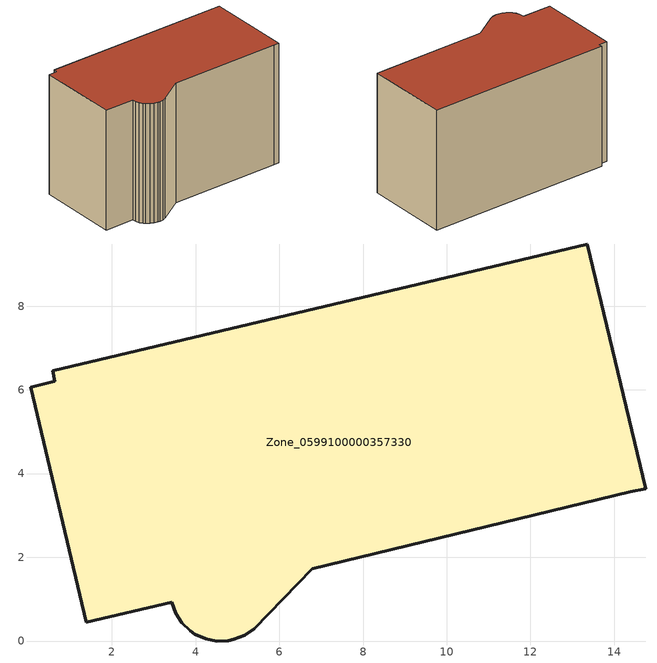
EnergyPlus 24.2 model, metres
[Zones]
Zone_0599100000357330
 floor ground (C_G): 4.24,0.05 3.98,0.17 3.87,0.24 3.67,0.43 3.52,0.67 3.43,0.93 1.39,0.45 0.06,6.06 0.64,6.21 0.58,6.45 13.36,9.48 14.76,3.63 14.38,3.56 6.79,1.73 5.4,0.29 5.17,0.14 4.92,0.04 4.78,0.01 4.51,0 z0
 wall outside (C_F): 3.52,0.67 3.67,0.43 3.87,0.24 3.98,0.17 4.24,0.05 4.51,0 4.78,0.01 4.92,0.04 5.17,0.14 5.4,0.29 6.79,1.73 14.38,3.56 14.76,3.63 13.36,9.48 0.58,6.45 0.64,6.21 0.06,6.06 1.39,0.45 3.43,0.93 3.52,0.67 z0:8.61
 roof outside (C_R): 14.76,3.63 13.36,9.48 0.58,6.45 0.64,6.21 0.06,6.06 1.39,0.45 3.43,0.93 3.52,0.67 3.67,0.43 3.87,0.24 3.98,0.17 4.24,0.05 4.51,0 4.78,0.01 4.92,0.04 5.17,0.14 5.4,0.29 6.79,1.73 14.38,3.56 z8.61
[BUILDING]
Pand.0599100000357330: North Axis=0; Terrain=City; Loads Convergence Tolerance Value=0.04; Temperature Convergence Tolerance Value=0.4; Solar Distribution=FullExterior; Maximum Number of Warmup Days=25; Minimum Number of Warmup Days=1
[Site:Location]
Rotterdam.The.Hague.AP_ZH_NLD Design_Conditions: Latitude=51.96; Longitude=4.45; Time Zone=1; Elevation=-4.5
[SITE:GROUNDTEMPERATURE:BUILDINGSURFACE]
18, 18, 18, 18, 18, 18, 18, 18, 18, 18, 18, 18
[MATERIAL] Thermal Absorptance=0.9; Solar Absorptance=0.7; Visible Absorptance=0.7
Name | Roughness | Thickness | Conductivity | Density | Specific Heat
G.D.1992-2005 | MediumSmooth | 0.15 | 0.06 | 540 | 1210
F.D.1992-2005 | Rough | 0.3 | 0.12 | 1920 | 840
R.D.1992-2005 | MediumRough | 0.2 | 0.08 | 1500 | 1000
[CONSTRUCTION]
C_G: G.D.1992-2005
C_F: F.D.1992-2005
C_R: R.D.1992-2005
[ZONE]
Zone_0599100000357330: Type=1; Multiplier=1; Ceiling Height=Autocalculate; Volume=Autocalculate; Floor Area=autocalculate; Part of Total Floor Area=Yes
[ZONEINFILTRATION:DESIGNFLOWRATE]
Infil_Zone_0599100000357330: Zone or ZoneList or Space or SpaceList=Zone_0599100000357330; Schedule=AlwaysOn; Design Flow Rate Calculation Method=Flow/Area; Flow Rate per Floor Area=0.0021; Constant Term Coefficient=1; Temperature Term Coefficient=0; Velocity Term Coefficient=0; Velocity Squared Term Coefficient=0
[HVACTEMPLATE:ZONE:IDEALLOADSAIRSYSTEM]
Zone_0599100000357330: Maximum Heating Supply Air Temperature=50; Minimum Cooling Supply Air Temperature=13; Maximum Heating Supply Air Humidity Ratio=0.0156; Minimum Cooling Supply Air Humidity Ratio=0.0077; Heating Limit=NoLimit; Cooling Limit=NoLimit; Dehumidification Control Type=ConstantSensibleHeatRatio; Cooling Sensible Heat Ratio=0.7; Dehumidification Setpoint=60; Humidification Control Type=None; Humidification Setpoint=30; Outdoor Air Method=None; Outdoor Air Flow Rate per Person=0.00944; Outdoor Air Flow Rate per Zone Floor Area=0; Outdoor Air Flow Rate per Zone=0; Demand Controlled Ventilation Type=None; Outdoor Air Economizer Type=NoEconomizer; Heat Recovery Type=None; Sensible Heat Recovery Effectiveness=0.7; Latent Heat Recovery Effectiveness=0.65
[ZONECONTROL:THERMOSTAT]
ThermostatControl_Zone_0599100000357330: Zone or ZoneList=Zone_0599100000357330; Control Type Schedule=DualSetpointControlType; Control 1=Thermostat_Zone_0599100000357330; Temperature Difference Between Cutout And Setpoint=0
[THERMOSTATSETPOINT:DUALSETPOINT]
Thermostat_Zone_0599100000357330: Heating Setpoint Temperature Schedule=HeatingSetpoint_Zone_0599100000357330; Cooling Setpoint Temperature Schedule=CoolingSetpoint_Zone_0599100000357330
[SCHEDULE:COMPACT]
HeatingSetpoint_Zone_0599100000357330: Through: 12/31, For: AllDays, Until: 24:00, 21
CoolingSetpoint_Zone_0599100000357330: Through: 12/31, For: AllDays, Until: 24:00, 24
DualSetpointControlType: Through: 12/31, For: AllDays, Until: 24:00, 4
AlwaysOn: Through: 12/31, For: AllDays, Until: 24:00, 1
